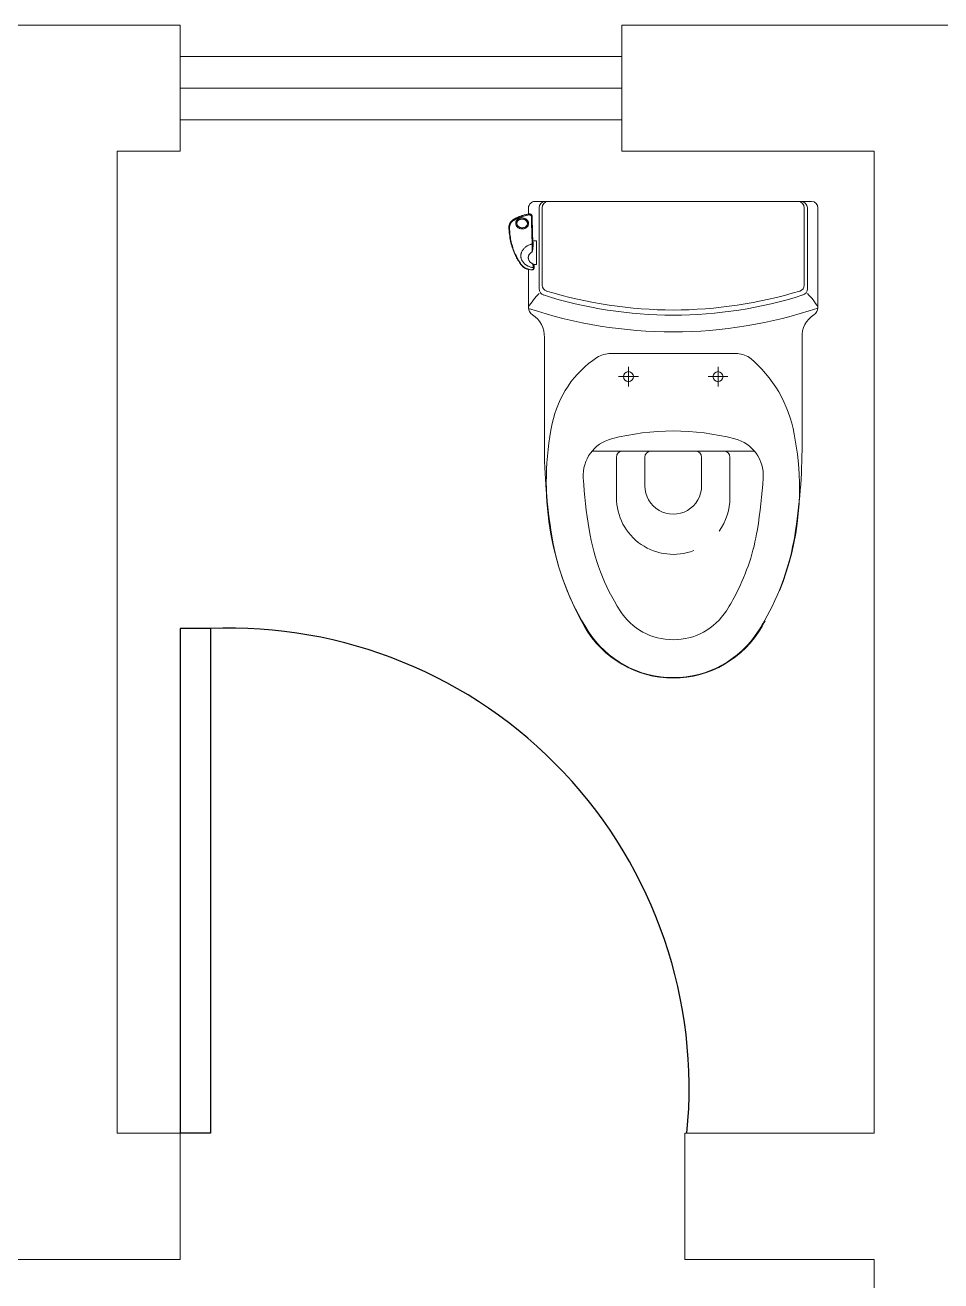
# Model space of a CAD drawing. Header units: inches. Extents: x 4 to 844, y 19 to 530.
# Drawn here: x 467.41 to 472.02, y 110.74 to 117.07 of the extents above; entities that cross this region are included whole.
import ezdxf

# ---------------------------------------------------------------- set-up
doc = ezdxf.new("R2010")
doc.units = ezdxf.units.IN
doc.header["$MEASUREMENT"] = 0
doc.linetypes.add('HIDDEN', pattern=[0.375, 0.25, -0.125])
for name, color, linetype in [('1', 1, 'Continuous'), ('BODY', 7, 'Continuous'), ('COVER', 7, 'Continuous'), ('DIM', 7, 'Continuous'), ('FUR', 6, 'Continuous'), ('HIDDEN', 8, 'HIDDEN')]:
    doc.layers.add(name, color=color, linetype=linetype)

# ---------------------------------------------------------------- blocks, each defined once
blk = doc.blocks.new('DESK4')
at = {"color": 0}
for p, q in [((0, 1), (-0.06, 1)), ((0, 0), (-0.06, 0))]:
    blk.add_line(p, q, dxfattribs=at)
blk.add_lwpolyline([(-0.06, 1), (-0.06, 0)], dxfattribs=at)
blk.add_lwpolyline([(0.944, 0, 0.455404), (0, 1), (0, 0)], format="xyb", dxfattribs=at)

msp = doc.modelspace()

# ---------------------------------------------------------------- linework, layer by layer
at = {"color": 18, "lineweight": 0, "true_color": 0x000000}
for p, q in [((465.9678, 117.06507), (468.19104, 117.06507)), ((468.19104, 116.42986), (468.19104, 117.06507)), ((470.41447, 116.42986), (470.41447, 117.06507)), ((470.41447, 117.06507), (472.63771, 117.06507)), ((468.19104, 116.90627), (470.41447, 116.90627)), ((468.19104, 116.74747), (470.41447, 116.74747)), ((468.19104, 116.58866), (470.41447, 116.58866)), ((467.87343, 116.42986), (467.87343, 111.48764)), ((467.87343, 116.42986), (468.19104, 116.42986)), ((470.41447, 116.42986), (471.68489, 116.42986)), ((471.68489, 116.42986), (471.68489, 111.48764)), ((467.87343, 111.48764), (468.34349, 111.48764)), ((467.87343, 111.48764), (468.19104, 111.48764)), ((468.19104, 111.48764), (468.19104, 110.85243)), ((470.73189, 111.48764), (471.68489, 111.48764)), ((470.73189, 111.48764), (470.73189, 110.85243)), ((466.28522, 110.85243), (468.19104, 110.85243)), ((470.73189, 110.85243), (471.68489, 110.85243)), ((471.68489, 110.85243), (471.68489, 106.90169))]:
    msp.add_line(p, q, dxfattribs=at)
at = {"layer": '1', "color": 18, "linetype": 'ByBlock', "lineweight": 0, "true_color": 0x000000}
for p, q in [((469.92787, 116.11048), (469.92113, 116.10877)), ((469.92619, 116.11017), (469.92297, 116.10935)), ((469.92943, 116.11094), (469.92619, 116.11017)), ((469.93467, 116.11198), (469.92787, 116.11048)), ((469.93266, 116.11166), (469.92943, 116.11094)), ((469.93589, 116.11233), (469.93266, 116.11166)), ((469.94152, 116.11327), (469.93467, 116.11198)), ((469.93915, 116.11295), (469.93589, 116.11233)), ((469.94244, 116.11352), (469.93915, 116.11295)), ((469.9484, 116.11434), (469.94152, 116.11327)), ((469.94574, 116.11405), (469.94244, 116.11352)), ((469.94847, 116.11445), (469.94574, 116.11405)), ((469.94992, 116.11445), (469.9484, 116.11434)), ((469.94874, 116.11448), (469.94847, 116.11445)), ((469.94955, 116.11455), (469.94874, 116.11448)), ((469.95036, 116.11457), (469.94955, 116.11455)), ((469.95145, 116.11439), (469.94992, 116.11445)), ((469.95117, 116.11453), (469.95036, 116.11457)), ((469.95198, 116.11445), (469.95117, 116.11453)), ((469.95296, 116.11416), (469.95145, 116.11439)), ((469.95278, 116.11432), (469.95198, 116.11445)), ((469.95357, 116.11413), (469.95278, 116.11432)), ((469.95433, 116.11378), (469.95296, 116.11416)), ((469.95436, 116.11389), (469.95357, 116.11413)), ((469.95566, 116.11325), (469.95433, 116.11378)), ((469.95513, 116.11361), (469.95436, 116.11389)), ((469.95587, 116.11327), (469.95513, 116.11361)), ((469.95692, 116.11258), (469.95566, 116.11325)), ((469.9566, 116.11289), (469.95587, 116.11327)), ((469.95729, 116.11247), (469.9566, 116.11289)), ((469.9581, 116.11178), (469.95692, 116.11258)), ((469.95796, 116.11201), (469.95729, 116.11247)), ((469.95859, 116.11151), (469.95796, 116.11201)), ((469.95918, 116.11085), (469.9581, 116.11178)), ((469.95918, 116.11097), (469.95859, 116.11151)), ((469.95975, 116.11039), (469.95918, 116.11097)), ((469.96015, 116.10982), (469.95918, 116.11085)), ((469.96028, 116.10977), (469.95975, 116.11039)), ((469.84594, 116.04976), (469.84591, 116.049)), ((469.84595, 116.04582), (469.84592, 116.04698)), ((469.84593, 116.04698), (469.84595, 116.04835)), ((469.84595, 116.04582), (469.84593, 116.04698)), ((469.84597, 116.05044), (469.84594, 116.04976)), ((469.84595, 116.04835), (469.8461, 116.05087)), ((469.84613, 116.05255), (469.84597, 116.05044)), ((469.8461, 116.05087), (469.84639, 116.05339)), ((469.84651, 116.05531), (469.84613, 116.05255)), ((469.84639, 116.05339), (469.84685, 116.05595)), ((469.84704, 116.05796), (469.84651, 116.05531)), ((469.84685, 116.05595), (469.84746, 116.05849)), ((469.84774, 116.06058), (469.84704, 116.05796)), ((469.84746, 116.05849), (469.84822, 116.06099)), ((469.84859, 116.06315), (469.84774, 116.06058)), ((469.84822, 116.06099), (469.8491, 116.06338)), ((469.84957, 116.06557), (469.84859, 116.06315)), ((469.84893, 116.04754), (469.84891, 116.04489)), ((469.84911, 116.05019), (469.84893, 116.04754)), ((469.8491, 116.06338), (469.85012, 116.06572)), ((469.84946, 116.05281), (469.84911, 116.05019)), ((469.84996, 116.05533), (469.84946, 116.05281)), ((469.85069, 116.06794), (469.84957, 116.06557)), ((469.85062, 116.05782), (469.84996, 116.05533)), ((469.85012, 116.06572), (469.85128, 116.068)), ((469.85144, 116.06026), (469.85062, 116.05782)), ((469.85195, 116.07024), (469.85069, 116.06794)), ((469.85128, 116.068), (469.8526, 116.07027)), ((469.85235, 116.06253), (469.85144, 116.06026)), ((469.8533, 116.07241), (469.85195, 116.07024)), ((469.8534, 116.06475), (469.85235, 116.06253)), ((469.8526, 116.07027), (469.85406, 116.07248)), ((469.85478, 116.07451), (469.8533, 116.07241)), ((469.85458, 116.0669), (469.8534, 116.06475)), ((469.85406, 116.07248), (469.85565, 116.07459)), ((469.85585, 116.06893), (469.85458, 116.0669)), ((469.85638, 116.07652), (469.85478, 116.07451)), ((469.85565, 116.07459), (469.85745, 116.07671)), ((469.85723, 116.07089), (469.85585, 116.06893)), ((469.85815, 116.07849), (469.85638, 116.07652)), ((469.85873, 116.07277), (469.85723, 116.07089)), ((469.85745, 116.07671), (469.85938, 116.07873)), ((469.86003, 116.08037), (469.85815, 116.07849)), ((469.86038, 116.07463), (469.85873, 116.07277)), ((469.85938, 116.07873), (469.86144, 116.08062)), ((469.86202, 116.08214), (469.86003, 116.08037)), ((469.86214, 116.07638), (469.86038, 116.07463)), ((469.86144, 116.08062), (469.86368, 116.08245)), ((469.86406, 116.08375), (469.86202, 116.08214)), ((469.864, 116.07804), (469.86214, 116.07638)), ((469.86368, 116.08245), (469.86604, 116.08415)), ((469.86591, 116.07955), (469.864, 116.07804)), ((469.86619, 116.08525), (469.86406, 116.08375)), ((469.8679, 116.08095), (469.86591, 116.07955)), ((469.86604, 116.08415), (469.86851, 116.08569)), ((469.8684, 116.08663), (469.86619, 116.08525)), ((469.86997, 116.08224), (469.8679, 116.08095)), ((469.87101, 116.08821), (469.86847, 116.08674)), ((469.87353, 116.08955), (469.8685, 116.08669)), ((469.875, 116.0851), (469.86997, 116.08224)), ((469.87389, 116.08981), (469.87101, 116.08821)), ((469.87875, 116.09232), (469.87353, 116.08955)), ((469.87678, 116.09137), (469.87389, 116.08981)), ((469.88012, 116.08783), (469.875, 116.0851)), ((469.8797, 116.09288), (469.87678, 116.09137)), ((469.88406, 116.09496), (469.87875, 116.09232)), ((469.88266, 116.09436), (469.8797, 116.09288)), ((469.88532, 116.09042), (469.88012, 116.08783)), ((469.88033, 116.06678), (469.88037, 116.06877)), ((469.88046, 116.06479), (469.88033, 116.06678)), ((469.88037, 116.06877), (469.88057, 116.07075)), ((469.88074, 116.06281), (469.88046, 116.06479)), ((469.88057, 116.07075), (469.88093, 116.07271)), ((469.88119, 116.06087), (469.88074, 116.06281)), ((469.88093, 116.07271), (469.88145, 116.07462)), ((469.8818, 116.05897), (469.88119, 116.06087)), ((469.88145, 116.07462), (469.88212, 116.07649)), ((469.88255, 116.05713), (469.8818, 116.05897)), ((469.88212, 116.07649), (469.88294, 116.0783)), ((469.88343, 116.05535), (469.88255, 116.05713)), ((469.88564, 116.09579), (469.88266, 116.09436)), ((469.88294, 116.0783), (469.88388, 116.08003)), ((469.88445, 116.05364), (469.88343, 116.05535)), ((469.88388, 116.08003), (469.88495, 116.08169)), ((469.88944, 116.09746), (469.88406, 116.09496)), ((469.88559, 116.05201), (469.88445, 116.05364)), ((469.88495, 116.08169), (469.88614, 116.08326)), ((469.89059, 116.09287), (469.88532, 116.09042)), ((469.8871, 116.05017), (469.88559, 116.05201)), ((469.88864, 116.09718), (469.88564, 116.09579)), ((469.88575, 116.06847), (469.88572, 116.06692)), ((469.88572, 116.06692), (469.88582, 116.06536)), ((469.88592, 116.07002), (469.88575, 116.06847)), ((469.88582, 116.06536), (469.88606, 116.06382)), ((469.88622, 116.07154), (469.88592, 116.07002)), ((469.88606, 116.06382), (469.88643, 116.06231)), ((469.88614, 116.08326), (469.88743, 116.08475)), ((469.88666, 116.07305), (469.88622, 116.07154)), ((469.88643, 116.06231), (469.88693, 116.06083)), ((469.88721, 116.07449), (469.88666, 116.07305)), ((469.88693, 116.06083), (469.88756, 116.05937)), ((469.88876, 116.04846), (469.8871, 116.05017)), ((469.88789, 116.0759), (469.88721, 116.07449)), ((469.88743, 116.08475), (469.8891, 116.0864)), ((469.88756, 116.05937), (469.88829, 116.05799)), ((469.88868, 116.07727), (469.88789, 116.0759)), ((469.88829, 116.05799), (469.88913, 116.05665)), ((469.89166, 116.09852), (469.88864, 116.09718)), ((469.88957, 116.07856), (469.88868, 116.07727)), ((469.89054, 116.04689), (469.88876, 116.04846)), ((469.8891, 116.0864), (469.8909, 116.08791)), ((469.88913, 116.05665), (469.89009, 116.05537)), ((469.89489, 116.0998), (469.88944, 116.09746)), ((469.89055, 116.07978), (469.88957, 116.07856)), ((469.89009, 116.05537), (469.89166, 116.05361)), ((469.89243, 116.04546), (469.89054, 116.04689)), ((469.89164, 116.08095), (469.89055, 116.07978)), ((469.89593, 116.09518), (469.89059, 116.09287)), ((469.8909, 116.08791), (469.8928, 116.08928)), ((469.89302, 116.08223), (469.89164, 116.08095)), ((469.89471, 116.09981), (469.89166, 116.09852)), ((469.89166, 116.05361), (469.89345, 116.05197)), ((469.8928, 116.08928), (469.8948, 116.0905)), ((469.89452, 116.08342), (469.89302, 116.08223)), ((469.89345, 116.05197), (469.89536, 116.05053)), ((469.89611, 116.08449), (469.89452, 116.08342)), ((469.89778, 116.10106), (469.89471, 116.09981)), ((469.8948, 116.0905), (469.89687, 116.09158)), ((469.90132, 116.10235), (469.89489, 116.0998)), ((469.89536, 116.05053), (469.89744, 116.04925)), ((469.90224, 116.09768), (469.89593, 116.09518)), ((469.89777, 116.08544), (469.89611, 116.08449)), ((469.89687, 116.09158), (469.89956, 116.0927)), ((469.89744, 116.04925), (469.89959, 116.04816)), ((469.89952, 116.08629), (469.89777, 116.08544)), ((469.90086, 116.10226), (469.89778, 116.10106)), ((469.90175, 116.08716), (469.89952, 116.08629)), ((469.89956, 116.0927), (469.90234, 116.0936)), ((469.89959, 116.04816), (469.90185, 116.04723)), ((469.90398, 116.10342), (469.90086, 116.10226)), ((469.90785, 116.1047), (469.90132, 116.10235)), ((469.90407, 116.08787), (469.90175, 116.08716)), ((469.90185, 116.04723), (469.90416, 116.04649)), ((469.90864, 116.09999), (469.90224, 116.09768)), ((469.90234, 116.0936), (469.90518, 116.09426)), ((469.90711, 116.10453), (469.90398, 116.10342)), ((469.90643, 116.08838), (469.90407, 116.08787)), ((469.90518, 116.09426), (469.90806, 116.09468)), ((469.90884, 116.08871), (469.90643, 116.08838)), ((469.91025, 116.10559), (469.90711, 116.10453)), ((469.91446, 116.10684), (469.90785, 116.1047)), ((469.90806, 116.09468), (469.91097, 116.09488)), ((469.91512, 116.1021), (469.90864, 116.09999)), ((469.91127, 116.08886), (469.90884, 116.08871)), ((469.91341, 116.10661), (469.91025, 116.10559)), ((469.91097, 116.09488), (469.91389, 116.09483)), ((469.9137, 116.08882), (469.91127, 116.08886)), ((469.91658, 116.10757), (469.91341, 116.10661)), ((469.91613, 116.08861), (469.9137, 116.08882)), ((469.91389, 116.09483), (469.9168, 116.09456)), ((469.92113, 116.10877), (469.91446, 116.10684)), ((469.92166, 116.10399), (469.91512, 116.1021)), ((469.91853, 116.08821), (469.91613, 116.08861)), ((469.91977, 116.10849), (469.91658, 116.10757)), ((469.9168, 116.09456), (469.91968, 116.09405)), ((469.92091, 116.08762), (469.91853, 116.08821)), ((469.91968, 116.09405), (469.92252, 116.0933)), ((469.92297, 116.10935), (469.91977, 116.10849)), ((469.92321, 116.08686), (469.92091, 116.08762)), ((469.921, 116.04625), (469.92332, 116.04693)), ((469.92826, 116.10568), (469.92166, 116.10399)), ((469.92252, 116.0933), (469.9253, 116.09232)), ((469.92547, 116.0859), (469.92321, 116.08686)), ((469.92332, 116.04693), (469.92554, 116.04778)), ((469.9253, 116.09232), (469.928, 116.09111)), ((469.92761, 116.08478), (469.92547, 116.0859)), ((469.92554, 116.04778), (469.92728, 116.0486)), ((469.92728, 116.0486), (469.92893, 116.04953)), ((469.92968, 116.08346), (469.92761, 116.08478)), ((469.928, 116.09111), (469.93059, 116.08967)), ((469.93493, 116.10716), (469.92826, 116.10568)), ((469.92893, 116.04953), (469.93052, 116.05057)), ((469.93158, 116.08199), (469.92968, 116.08346)), ((469.93052, 116.05057), (469.93201, 116.05173)), ((469.93059, 116.08967), (469.93257, 116.08834)), ((469.93336, 116.08032), (469.93158, 116.08199)), ((469.93201, 116.05173), (469.93338, 116.05298)), ((469.93257, 116.08834), (469.93445, 116.08688)), ((469.93493, 116.07852), (469.93336, 116.08032)), ((469.93338, 116.05298), (469.93447, 116.05413)), ((469.93588, 116.04735), (469.9341, 116.04587)), ((469.93445, 116.08688), (469.93622, 116.08527)), ((469.93447, 116.05413), (469.93545, 116.05533)), ((469.94164, 116.10843), (469.93493, 116.10716)), ((469.93588, 116.07721), (469.93493, 116.07852)), ((469.93545, 116.05533), (469.93633, 116.05659)), ((469.93672, 116.07585), (469.93588, 116.07721)), ((469.93755, 116.04896), (469.93588, 116.04735)), ((469.93622, 116.08527), (469.93787, 116.08353)), ((469.93633, 116.05659), (469.93712, 116.05794)), ((469.93745, 116.07446), (469.93672, 116.07585)), ((469.93712, 116.05794), (469.93779, 116.05933)), ((469.93807, 116.07298), (469.93745, 116.07446)), ((469.93883, 116.05042), (469.93755, 116.04896)), ((469.93779, 116.05933), (469.93834, 116.06076)), ((469.93787, 116.08353), (469.93937, 116.08165)), ((469.93857, 116.07149), (469.93807, 116.07298)), ((469.93834, 116.06076), (469.93878, 116.06226)), ((469.93894, 116.06997), (469.93857, 116.07149)), ((469.93878, 116.06226), (469.93908, 116.06377)), ((469.94001, 116.05196), (469.93883, 116.05042)), ((469.93918, 116.06842), (469.93894, 116.06997)), ((469.93908, 116.06377), (469.93925, 116.06531)), ((469.93928, 116.06687), (469.93918, 116.06842)), ((469.93925, 116.06531), (469.93928, 116.06687)), ((469.93937, 116.08165), (469.9405, 116.08)), ((469.94107, 116.05359), (469.94001, 116.05196)), ((469.9405, 116.08), (469.94152, 116.07826)), ((469.94201, 116.0553), (469.94107, 116.05359)), ((469.94152, 116.07826), (469.9424, 116.07646)), ((469.94839, 116.10948), (469.94164, 116.10843)), ((469.94282, 116.05708), (469.94201, 116.0553)), ((469.9424, 116.07646), (469.94315, 116.07459)), ((469.94349, 116.05893), (469.94282, 116.05708)), ((469.94315, 116.07459), (469.94374, 116.07267)), ((469.944, 116.06083), (469.94349, 116.05893)), ((469.94374, 116.07267), (469.94419, 116.07072)), ((469.94436, 116.06278), (469.944, 116.06083)), ((469.94419, 116.07072), (469.94448, 116.06874)), ((469.94457, 116.06475), (469.94436, 116.06278)), ((469.94448, 116.06874), (469.9446, 116.06674)), ((469.9446, 116.06674), (469.94457, 116.06475)), ((469.94951, 116.10957), (469.94839, 116.10948)), ((469.95064, 116.10953), (469.94951, 116.10957)), ((469.95176, 116.10936), (469.95064, 116.10953)), ((469.95279, 116.10908), (469.95176, 116.10936)), ((469.95379, 116.10868), (469.95279, 116.10908)), ((469.95474, 116.10818), (469.95379, 116.10868)), ((469.95563, 116.10757), (469.95474, 116.10818)), ((469.95645, 116.10687), (469.95563, 116.10757)), ((469.95718, 116.10609), (469.95645, 116.10687)), ((469.95782, 116.10523), (469.95718, 116.10609)), ((469.95836, 116.10431), (469.95782, 116.10523)), ((469.95878, 116.10333), (469.95836, 116.10431)), ((469.9591, 116.10232), (469.95878, 116.10333)), ((469.9593, 116.10128), (469.9591, 116.10232)), ((469.95938, 116.10023), (469.9593, 116.10128)), ((469.95948, 116.09408), (469.95938, 116.10023)), ((469.95959, 116.08794), (469.95948, 116.09408)), ((469.95977, 116.07803), (469.95959, 116.08794)), ((469.95997, 116.06816), (469.95977, 116.07803)), ((469.96018, 116.05835), (469.95997, 116.06816)), ((469.96099, 116.10869), (469.96015, 116.10982)), ((469.96039, 116.04858), (469.96018, 116.05835)), ((469.96077, 116.10912), (469.96028, 116.10977)), ((469.96063, 116.03888), (469.96039, 116.04858)), ((469.96101, 116.10877), (469.96077, 116.10912)), ((469.9617, 116.10747), (469.96099, 116.10869)), ((469.96227, 116.10619), (469.9617, 116.10747)), ((469.96269, 116.10486), (469.96227, 116.10619)), ((469.96295, 116.10349), (469.96269, 116.10486)), ((469.96305, 116.10216), (469.96295, 116.10349)), ((469.96322, 116.09268), (469.96306, 116.10211)), ((469.96339, 116.0833), (469.96322, 116.09268)), ((469.96358, 116.07396), (469.96339, 116.0833)), ((469.96377, 116.06466), (469.96358, 116.07396)), ((469.96397, 116.05557), (469.96377, 116.06466)), ((469.96418, 116.04652), (469.96397, 116.05557)), ((469.84622, 116.03868), (469.84595, 116.04582)), ((469.84662, 116.03158), (469.84622, 116.03868)), ((469.84715, 116.02451), (469.84662, 116.03158)), ((469.84781, 116.01749), (469.84715, 116.02451)), ((469.8486, 116.01051), (469.84781, 116.01749)), ((469.84972, 116.0022), (469.8486, 116.01051)), ((469.84891, 116.04489), (469.84923, 116.0368)), ((469.84923, 116.0368), (469.84972, 116.02875)), ((469.84972, 116.02875), (469.85037, 116.02075)), ((469.85102, 115.99396), (469.84972, 116.0022)), ((469.85037, 116.02075), (469.85118, 116.0128)), ((469.8525, 115.98579), (469.85102, 115.99396)), ((469.85118, 116.0128), (469.85216, 116.00492)), ((469.85216, 116.00492), (469.85332, 115.99699)), ((469.85416, 115.97771), (469.8525, 115.98579)), ((469.85332, 115.99699), (469.85465, 115.98913)), ((469.85465, 115.98913), (469.85615, 115.98135)), ((469.89442, 116.04417), (469.89243, 116.04546)), ((469.89702, 116.04277), (469.89442, 116.04417)), ((469.89972, 116.04159), (469.89702, 116.04277)), ((469.9025, 116.04064), (469.89972, 116.04159)), ((469.90535, 116.03992), (469.9025, 116.04064)), ((469.90416, 116.04649), (469.90654, 116.04592)), ((469.90824, 116.03943), (469.90535, 116.03992)), ((469.90654, 116.04592), (469.90895, 116.04554)), ((469.91115, 116.03916), (469.90824, 116.03943)), ((469.90895, 116.04554), (469.91138, 116.04533)), ((469.91407, 116.03912), (469.91115, 116.03916)), ((469.91138, 116.04533), (469.91381, 116.04529)), ((469.91381, 116.04529), (469.91623, 116.04544)), ((469.91698, 116.0393), (469.91407, 116.03912)), ((469.91623, 116.04544), (469.91864, 116.04576)), ((469.91986, 116.03971), (469.91698, 116.0393)), ((469.91864, 116.04576), (469.921, 116.04625)), ((469.92269, 116.04035), (469.91986, 116.03971)), ((469.92546, 116.04122), (469.92269, 116.04035)), ((469.92814, 116.04231), (469.92546, 116.04122)), ((469.93021, 116.04335), (469.92814, 116.04231)), ((469.9322, 116.04454), (469.93021, 116.04335)), ((469.9341, 116.04587), (469.9322, 116.04454)), ((469.96087, 116.02931), (469.96063, 116.03888)), ((469.96112, 116.0198), (469.96087, 116.02931)), ((469.96139, 116.01036), (469.96112, 116.0198)), ((469.96166, 116.00099), (469.96139, 116.01036)), ((469.96195, 115.99169), (469.96166, 116.00099)), ((469.9622, 115.98401), (469.96195, 115.99169)), ((469.96246, 115.97638), (469.9622, 115.98401)), ((469.96441, 116.03753), (469.96418, 116.04652)), ((469.96464, 116.02859), (469.96441, 116.03753)), ((469.96488, 116.01971), (469.96464, 116.02859)), ((469.96514, 116.01088), (469.96488, 116.01971)), ((469.9654, 116.00212), (469.96514, 116.01088)), ((469.96567, 115.99353), (469.9654, 116.00212)), ((469.96567, 115.99342), (469.96567, 115.99353)), ((469.96576, 115.99095), (469.96567, 115.99342)), ((469.96568, 115.99348), (469.96568, 115.99353)), ((469.96586, 115.98856), (469.96576, 115.99095)), ((469.96597, 115.98618), (469.96586, 115.98856)), ((469.96609, 115.9839), (469.96597, 115.98618)), ((469.96623, 115.98174), (469.96609, 115.9839)), ((469.85601, 115.96972), (469.85416, 115.97771)), ((469.85803, 115.96182), (469.85601, 115.96972)), ((469.85615, 115.98135), (469.85781, 115.97364)), ((469.85781, 115.97364), (469.85964, 115.96602)), ((469.86023, 115.95402), (469.85803, 115.96182)), ((469.85964, 115.96602), (469.86152, 115.95886)), ((469.86261, 115.94632), (469.86023, 115.95402)), ((469.86152, 115.95886), (469.86356, 115.95177)), ((469.86494, 115.93935), (469.86261, 115.94632)), ((469.86356, 115.95177), (469.86574, 115.94477)), ((469.86742, 115.93248), (469.86494, 115.93935)), ((469.86574, 115.94477), (469.86807, 115.93786)), ((469.87004, 115.92569), (469.86742, 115.93248)), ((469.86807, 115.93786), (469.87053, 115.93104)), ((469.87281, 115.919), (469.87004, 115.92569)), ((469.87053, 115.93104), (469.87315, 115.92431)), ((469.87315, 115.92431), (469.8759, 115.91768)), ((469.9086, 115.91901), (469.90977, 115.92222)), ((469.90977, 115.92222), (469.91115, 115.92539)), ((469.91115, 115.92539), (469.91273, 115.92849)), ((469.91273, 115.92849), (469.91409, 115.93083)), ((469.91409, 115.93083), (469.91556, 115.93313)), ((469.91556, 115.93313), (469.91716, 115.93538)), ((469.91716, 115.93538), (469.91886, 115.93757)), ((469.91886, 115.93757), (469.92126, 115.94036)), ((469.92126, 115.94036), (469.92384, 115.94303)), ((469.92384, 115.94303), (469.92658, 115.94559)), ((469.92658, 115.94559), (469.92881, 115.94747)), ((469.92881, 115.94747), (469.93113, 115.94927)), ((469.93113, 115.94927), (469.93354, 115.95098)), ((469.93354, 115.95098), (469.93603, 115.95261)), ((469.93603, 115.95261), (469.93859, 115.95414)), ((469.93859, 115.95414), (469.94122, 115.95558)), ((469.94122, 115.95558), (469.94392, 115.95692)), ((469.94392, 115.95692), (469.94669, 115.95816)), ((469.94669, 115.95816), (469.94959, 115.95934)), ((469.94959, 115.95934), (469.95255, 115.9604)), ((469.95255, 115.9604), (469.95556, 115.96136)), ((469.95556, 115.96136), (469.95862, 115.9622)), ((469.95721, 115.92068), (469.9556, 115.91939)), ((469.9589, 115.92189), (469.95721, 115.92068)), ((469.95862, 115.9622), (469.96077, 115.96272)), ((469.96067, 115.92301), (469.9589, 115.92189)), ((469.96252, 115.92404), (469.96067, 115.92301)), ((469.96077, 115.96272), (469.96293, 115.96318)), ((469.96272, 115.96882), (469.96246, 115.97638)), ((469.96252, 115.92404), (469.96265, 115.92721)), ((469.96337, 115.92692), (469.96252, 115.92405)), ((469.96252, 115.92405), (469.96252, 115.92404)), ((469.96265, 115.92721), (469.96276, 115.93038)), ((469.96293, 115.96318), (469.96272, 115.96882)), ((469.96276, 115.93038), (469.96286, 115.93357)), ((469.96286, 115.93357), (469.96293, 115.93675)), ((469.96297, 115.96136), (469.96293, 115.96318)), ((469.96293, 115.93675), (469.96299, 115.93992)), ((469.963, 115.95951), (469.96297, 115.96136)), ((469.96299, 115.93992), (469.96304, 115.94308)), ((469.96303, 115.95765), (469.963, 115.95951)), ((469.96305, 115.95576), (469.96303, 115.95765)), ((469.96304, 115.94308), (469.96307, 115.9463)), ((469.96307, 115.95265), (469.96305, 115.95576)), ((469.96308, 115.9495), (469.96307, 115.95265)), ((469.96307, 115.9463), (469.96308, 115.9495)), ((469.96426, 115.92977), (469.96337, 115.92692)), ((469.96484, 115.93164), (469.96426, 115.92977)), ((469.9654, 115.93352), (469.96484, 115.93164)), ((469.96591, 115.93539), (469.9654, 115.93352)), ((469.96624, 115.93677), (469.96591, 115.93539)), ((469.96637, 115.97972), (469.96623, 115.98174)), ((469.96652, 115.93815), (469.96624, 115.93677)), ((469.96629, 115.96466), (469.96639, 115.9619)), ((469.96653, 115.97784), (469.96637, 115.97972)), ((469.96639, 115.9619), (469.96648, 115.95907)), ((469.96648, 115.95907), (469.96655, 115.9562)), ((469.96672, 115.9395), (469.96652, 115.93815)), ((469.96668, 115.97616), (469.96653, 115.97784)), ((469.96655, 115.9562), (469.96662, 115.95328)), ((469.96662, 115.95328), (469.96668, 115.95022)), ((469.96685, 115.97462), (469.96668, 115.97616)), ((469.96668, 115.95022), (469.96674, 115.94712)), ((469.96681, 115.94084), (469.96672, 115.9395)), ((469.96674, 115.94712), (469.96678, 115.94399)), ((469.96678, 115.94399), (469.96681, 115.94084)), ((469.96702, 115.97324), (469.96685, 115.97462)), ((469.9672, 115.97203), (469.96702, 115.97324)), ((469.96739, 115.97099), (469.9672, 115.97203)), ((469.96732, 115.97171), (469.96755, 115.9714)), ((469.96738, 115.97138), (469.96734, 115.97156)), ((469.96745, 115.97107), (469.96738, 115.97138)), ((469.96757, 115.97013), (469.96739, 115.97099)), ((469.96751, 115.97082), (469.96745, 115.97107)), ((469.96756, 115.97063), (469.96751, 115.97082)), ((469.96755, 115.9714), (469.96793, 115.97072)), ((469.9676, 115.9705), (469.96756, 115.97063)), ((469.96777, 115.96946), (469.96757, 115.97013)), ((469.96763, 115.97041), (469.9676, 115.9705)), ((469.96765, 115.97037), (469.96763, 115.97041)), ((469.96765, 115.97037), (469.96765, 115.97037)), ((469.96796, 115.96897), (469.96777, 115.96946)), ((469.96793, 115.97072), (469.96813, 115.97024)), ((469.96816, 115.96867), (469.96796, 115.96897)), ((469.96813, 115.97024), (469.96828, 115.96973)), ((469.96836, 115.96856), (469.96816, 115.96867)), ((469.96828, 115.96973), (469.96837, 115.96917)), ((469.96837, 115.96917), (469.96836, 115.96856)), ((469.98449, 115.86106), (469.98449, 115.97853)), ((469.87572, 115.91241), (469.87281, 115.919)), ((469.87863, 115.9062), (469.87572, 115.91241)), ((469.8759, 115.91768), (469.87879, 115.91114)), ((469.88168, 115.90008), (469.87863, 115.9062)), ((469.87879, 115.91114), (469.88183, 115.9047)), ((469.88486, 115.89406), (469.88168, 115.90008)), ((469.88183, 115.9047), (469.885, 115.89837)), ((469.88816, 115.88813), (469.88486, 115.89406)), ((469.885, 115.89837), (469.88849, 115.89183)), ((469.89159, 115.88231), (469.88816, 115.88813)), ((469.88849, 115.89183), (469.89213, 115.8854)), ((469.89515, 115.87658), (469.89159, 115.88231)), ((469.89213, 115.8854), (469.89592, 115.87908)), ((469.89884, 115.87096), (469.89515, 115.87658)), ((469.89592, 115.87908), (469.89987, 115.87289)), ((469.90266, 115.86543), (469.89884, 115.87096)), ((469.89987, 115.87289), (469.90397, 115.86682)), ((469.90661, 115.86001), (469.90266, 115.86543)), ((469.90397, 115.86682), (469.90841, 115.86063)), ((469.90606, 115.90216), (469.9061, 115.90549)), ((469.90624, 115.89885), (469.90606, 115.90216)), ((469.9061, 115.90549), (469.90637, 115.90882)), ((469.90655, 115.89625), (469.90624, 115.89885)), ((469.90637, 115.90882), (469.90673, 115.91139)), ((469.90699, 115.89367), (469.90655, 115.89625)), ((469.91069, 115.8547), (469.90661, 115.86001)), ((469.90673, 115.91139), (469.90722, 115.91394)), ((469.90757, 115.89112), (469.90699, 115.89367)), ((469.90722, 115.91394), (469.90785, 115.91649)), ((469.90829, 115.88859), (469.90757, 115.89112)), ((469.90785, 115.91649), (469.9086, 115.91901)), ((469.90912, 115.88618), (469.90829, 115.88859)), ((469.90841, 115.86063), (469.91302, 115.85457)), ((469.91007, 115.88379), (469.90912, 115.88618)), ((469.91115, 115.88144), (469.91007, 115.88379)), ((469.91235, 115.87914), (469.91115, 115.88144)), ((469.91374, 115.87677), (469.91235, 115.87914)), ((469.91526, 115.87445), (469.91374, 115.87677)), ((469.91691, 115.87219), (469.91526, 115.87445)), ((469.91868, 115.86999), (469.91691, 115.87219)), ((469.92051, 115.86793), (469.91868, 115.86999)), ((469.92246, 115.86592), (469.92051, 115.86793)), ((469.9245, 115.86399), (469.92246, 115.86592)), ((469.92665, 115.86212), (469.9245, 115.86399)), ((469.92897, 115.86027), (469.92665, 115.86212)), ((469.93139, 115.8585), (469.92897, 115.86027)), ((469.93391, 115.85681), (469.93139, 115.8585)), ((469.94365, 115.89685), (469.94355, 115.89444)), ((469.94355, 115.89444), (469.94364, 115.89204)), ((469.94364, 115.89204), (469.94392, 115.88966)), ((469.94395, 115.89925), (469.94365, 115.89685)), ((469.94392, 115.88966), (469.94438, 115.88732)), ((469.9444, 115.90149), (469.94395, 115.89925)), ((469.94438, 115.88732), (469.94506, 115.88496)), ((469.94503, 115.90373), (469.9444, 115.90149)), ((469.94582, 115.90593), (469.94503, 115.90373)), ((469.94506, 115.88496), (469.94594, 115.88264)), ((469.94678, 115.90809), (469.94582, 115.90593)), ((469.94594, 115.88264), (469.94702, 115.88039)), ((469.94789, 115.91019), (469.94678, 115.90809)), ((469.94702, 115.88039), (469.94828, 115.87821)), ((469.94914, 115.91219), (469.94789, 115.91019)), ((469.94828, 115.87821), (469.94973, 115.87612)), ((469.95054, 115.91412), (469.94914, 115.91219)), ((469.94973, 115.87612), (469.95132, 115.87416)), ((469.95209, 115.91597), (469.95054, 115.91412)), ((469.95132, 115.87416), (469.95309, 115.8723)), ((469.95378, 115.91773), (469.95209, 115.91597)), ((469.95309, 115.8723), (469.95503, 115.87054)), ((469.9556, 115.91939), (469.95378, 115.91773)), ((469.95503, 115.87054), (469.95712, 115.8689)), ((469.95712, 115.8689), (469.95934, 115.86739)), ((469.95934, 115.86739), (469.9613, 115.86624)), ((469.9613, 115.86624), (469.96335, 115.86518)), ((469.96335, 115.86518), (469.96547, 115.86422)), ((469.96577, 115.86341), (469.96547, 115.86422)), ((469.96547, 115.86422), (469.96548, 115.86422)), ((469.96548, 115.86422), (469.9665, 115.86329)), ((469.96605, 115.86251), (469.96577, 115.86341)), ((469.96633, 115.86154), (469.96605, 115.86251)), ((469.96659, 115.86047), (469.96633, 115.86154)), ((469.9665, 115.86329), (469.96755, 115.86251)), ((469.96694, 115.85885), (469.96659, 115.86047)), ((469.96728, 115.85706), (469.96694, 115.85885)), ((469.96755, 115.86251), (469.96826, 115.86207)), ((469.96826, 115.86207), (469.96894, 115.8617)), ((469.96894, 115.8617), (469.96956, 115.86141)), ((469.96956, 115.86141), (469.96996, 115.86125)), ((469.96996, 115.86125), (469.97031, 115.86114)), ((469.97031, 115.86114), (469.97037, 115.86113)), ((469.97075, 115.86109), (469.97094, 115.85963)), ((469.97094, 115.85963), (469.97113, 115.85805)), ((469.97113, 115.85805), (469.97131, 115.85636)), ((469.9729, 115.85881), (469.9729, 115.8606)), ((469.9729, 115.85641), (469.9729, 115.85881)), ((469.91125, 115.854), (469.91069, 115.8547)), ((469.91128, 115.85398), (469.912, 115.85313)), ((469.912, 115.85313), (469.91293, 115.8521)), ((469.91293, 115.8521), (469.91392, 115.85108)), ((469.91302, 115.85457), (469.91453, 115.85277)), ((469.91392, 115.85108), (469.91494, 115.8501)), ((469.91453, 115.85277), (469.91618, 115.85104)), ((469.91494, 115.8501), (469.91601, 115.84913)), ((469.91601, 115.84913), (469.91713, 115.84818)), ((469.91618, 115.85104), (469.91795, 115.84938)), ((469.91713, 115.84818), (469.91829, 115.84725)), ((469.91795, 115.84938), (469.91991, 115.84776)), ((469.91829, 115.84725), (469.9195, 115.84634)), ((469.9195, 115.84634), (469.92075, 115.84546)), ((469.91991, 115.84776), (469.92198, 115.84622)), ((469.92075, 115.84546), (469.92204, 115.8446)), ((469.92198, 115.84622), (469.92416, 115.84477)), ((469.92204, 115.8446), (469.92337, 115.84377)), ((469.92337, 115.84377), (469.92475, 115.84296)), ((469.92416, 115.84477), (469.92637, 115.84345)), ((469.92475, 115.84296), (469.92617, 115.84218)), ((469.92617, 115.84218), (469.92762, 115.84142)), ((469.92637, 115.84345), (469.92865, 115.84222)), ((469.92762, 115.84142), (469.92911, 115.8407)), ((469.92865, 115.84222), (469.93102, 115.84108)), ((469.92911, 115.8407), (469.93065, 115.84)), ((469.93065, 115.84), (469.93222, 115.83933)), ((469.93102, 115.84108), (469.93351, 115.83999)), ((469.93222, 115.83933), (469.93382, 115.83868)), ((469.93351, 115.83999), (469.93606, 115.839)), ((469.93382, 115.83868), (469.93546, 115.83807)), ((469.93651, 115.85521), (469.93391, 115.85681)), ((469.93546, 115.83807), (469.93712, 115.83749)), ((469.93606, 115.839), (469.93867, 115.8381)), ((469.93912, 115.85374), (469.93651, 115.85521)), ((469.93712, 115.83749), (469.93881, 115.83695)), ((469.93867, 115.8381), (469.94121, 115.83732)), ((469.93881, 115.83695), (469.94053, 115.83643)), ((469.94181, 115.85235), (469.93912, 115.85374)), ((469.94053, 115.83643), (469.94228, 115.83595)), ((469.94121, 115.83732), (469.94379, 115.83662)), ((469.94456, 115.85104), (469.94181, 115.85235)), ((469.94228, 115.83595), (469.94406, 115.8355)), ((469.94379, 115.83662), (469.94642, 115.83599)), ((469.94406, 115.8355), (469.94587, 115.83509)), ((469.94738, 115.84983), (469.94456, 115.85104)), ((469.94587, 115.83509), (469.9477, 115.8347)), ((469.94642, 115.83599), (469.94908, 115.83545)), ((469.95079, 115.84851), (469.94738, 115.84983)), ((469.9477, 115.8347), (469.94865, 115.83452)), ((469.94865, 115.83452), (469.95435, 115.83347)), ((469.94908, 115.83545), (469.95768, 115.83387)), ((469.95428, 115.84731), (469.95079, 115.84851)), ((469.95784, 115.84624), (469.95428, 115.84731)), ((469.95435, 115.83347), (469.95729, 115.83294)), ((469.95729, 115.83294), (469.95782, 115.83286)), ((469.95768, 115.83387), (469.95873, 115.83372)), ((469.95782, 115.83286), (469.95864, 115.83276)), ((469.96146, 115.8453), (469.95784, 115.84624)), ((469.95864, 115.83276), (469.95946, 115.8327)), ((469.95873, 115.83372), (469.95979, 115.83367)), ((469.95946, 115.8327), (469.96028, 115.83269)), ((469.95979, 115.83367), (469.96084, 115.83369)), ((469.96028, 115.83269), (469.9611, 115.83272)), ((469.96084, 115.83369), (469.96188, 115.83381)), ((469.9611, 115.83272), (469.9619, 115.83279)), ((469.96512, 115.84449), (469.96146, 115.8453)), ((469.96188, 115.83381), (469.96289, 115.834)), ((469.9619, 115.83279), (469.96269, 115.8329)), ((469.96269, 115.8329), (469.96348, 115.83305)), ((469.96289, 115.834), (469.96385, 115.83428)), ((469.96348, 115.83305), (469.96426, 115.83324)), ((469.96385, 115.83428), (469.96476, 115.83464)), ((469.96426, 115.83324), (469.96503, 115.83347)), ((469.96476, 115.83464), (469.96561, 115.83507)), ((469.96503, 115.83347), (469.96578, 115.83375)), ((469.96882, 115.84381), (469.96512, 115.84449)), ((469.96561, 115.83507), (469.96638, 115.83557)), ((469.96578, 115.83375), (469.9665, 115.83406)), ((469.96638, 115.83557), (469.96707, 115.83613)), ((469.9665, 115.83406), (469.9672, 115.83442)), ((469.96707, 115.83613), (469.96767, 115.83675)), ((469.9672, 115.83442), (469.96785, 115.83481)), ((469.96759, 115.85508), (469.96728, 115.85706)), ((469.96788, 115.85298), (469.96759, 115.85508)), ((469.96767, 115.83675), (469.96817, 115.83742)), ((469.96785, 115.83481), (469.96846, 115.83523)), ((469.96816, 115.85071), (469.96788, 115.85298)), ((469.96842, 115.84828), (469.96816, 115.85071)), ((469.96817, 115.83742), (469.96856, 115.83814)), ((469.96863, 115.8461), (469.96842, 115.84828)), ((469.96846, 115.83523), (469.96904, 115.83568)), ((469.96856, 115.83814), (469.96884, 115.83889)), ((469.96882, 115.84381), (469.96863, 115.8461)), ((469.96902, 115.84066), (469.96882, 115.84381)), ((469.96884, 115.83889), (469.96899, 115.83967)), ((469.96899, 115.83967), (469.96902, 115.84066)), ((469.96904, 115.83568), (469.96958, 115.83617)), ((469.96958, 115.83617), (469.97008, 115.83669)), ((469.97008, 115.83669), (469.97054, 115.83725)), ((469.97054, 115.83725), (469.97095, 115.83782)), ((469.97095, 115.83782), (469.97131, 115.83842)), ((469.97131, 115.85636), (469.97149, 115.85455)), ((469.97131, 115.83842), (469.97162, 115.83903)), ((469.97149, 115.85455), (469.97166, 115.85257)), ((469.97162, 115.83903), (469.97188, 115.83966)), ((469.97166, 115.85257), (469.97183, 115.85048)), ((469.97183, 115.85048), (469.972, 115.84827)), ((469.97188, 115.83966), (469.97208, 115.84029)), ((469.972, 115.84827), (469.97215, 115.84596)), ((469.97208, 115.84029), (469.97223, 115.84093)), ((469.97215, 115.84596), (469.97235, 115.84282)), ((469.97223, 115.84093), (469.97232, 115.84158)), ((469.97232, 115.84158), (469.97234, 115.84173)), ((469.97235, 115.84282), (469.97234, 115.84175)), ((469.97234, 115.84175), (469.97234, 115.84173)), ((469.97235, 115.84282), (469.97262, 115.84577)), ((469.97241, 115.84249), (469.97291, 115.848)), ((469.97262, 115.84577), (469.97289, 115.84872)), ((469.97289, 115.84872), (469.97293, 115.84909)), ((469.97291, 115.85408), (469.9729, 115.85641)), ((469.97293, 115.85176), (469.97291, 115.85408)), ((469.97291, 115.848), (469.97294, 115.84836)), ((469.97296, 115.84951), (469.97293, 115.85176)), ((469.97293, 115.84909), (469.97296, 115.84946)), ((469.97294, 115.84836), (469.97295, 115.84853)), ((469.97295, 115.84853), (469.97296, 115.84871)), ((469.97296, 115.84946), (469.97296, 115.84951)), ((469.97296, 115.84871), (469.97296, 115.84946))]:
    msp.add_line(p, q, dxfattribs=at)
for centre, major_axis, start_param, end_param in [((469.98449, 115.9198), (-0.04267, 0.04267), 5.5248174, 5.7991051), ((470.56092, 115.92521), (-0.42024, -0.42024), -0.8296991, -0.8116945), ((470.36639, 115.93403), (-0.28255, 0.28255), 0.7180951, 0.7415855), ((470.18486, 115.94653), (-0.15389, -0.15389), -0.886821, -0.8514998), ((469.9829, 115.97853), (-0.00112, 0.00112), 3.9269908, 5.5248174), ((469.98449, 115.9198), (-0.04267, -0.04267), 0.5491207, 0.7583678), ((469.9829, 115.86106), (-0.00112, -0.00112), 0.7583679, 2.3561945)]:
    msp.add_ellipse(centre, major_axis=major_axis, ratio=1, start_param=start_param, end_param=end_param, dxfattribs=at)
at = {"layer": 'BODY', "color": 18, "linetype": 'ByBlock', "lineweight": 0, "true_color": 0x000000}
for p, q in [((469.97639, 116.17733), (471.36974, 116.17733)), ((469.94463, 116.1089), (469.94463, 116.14557)), ((469.99782, 115.73873), (469.99782, 116.14557)), ((470.01308, 116.14557), (470.01308, 115.75678)), ((471.33306, 116.14557), (471.33306, 115.75678)), ((471.34832, 115.73873), (471.34832, 116.14557)), ((471.4015, 115.6436), (471.4015, 116.14557)), ((469.94463, 115.6436), (469.94463, 115.83642)), ((470.02429, 115.49281), (470.02429, 114.95466)), ((471.32184, 115.49281), (471.32184, 114.95466))]:
    msp.add_line(p, q, dxfattribs=at)
for centre, major_axis, start_param, end_param in [((469.97639, 116.14557), (-0.02246, 0.02246), 5.4977871, 7.0685835), ((470.02958, 116.14557), (-0.02246, -0.02246), 3.9269908, 5.4977871), ((470.04484, 116.14557), (-0.02246, -0.02246), 3.9269908, 5.4977871), ((471.3013, 116.14557), (-0.02246, 0.02246), 3.9269908, 5.4977871), ((471.31656, 116.14557), (-0.02246, 0.02246), 3.9269908, 5.4977871), ((471.36974, 116.14557), (-0.02246, -0.02246), 2.3561945, 3.9269908), ((470.03103, 115.73793), (-0.02349, -0.02349), -0.8095548, 0.5188985), ((470.04484, 115.75678), (-0.02246, 0.02246), 0.7853982, 2.082708), ((471.3013, 115.75678), (-0.02246, -0.02246), 1.0588846, 2.3561945), ((471.3151, 115.73793), (-0.02349, 0.02349), 2.6226941, 3.9511474), ((470.67307, 117.76531), (-1.52722, -1.52722), 0.4780892, 0.7853982), ((470.68979, 117.9151), (-1.6153, -1.6153), 0.4947869, 0.7780766), ((470.65634, 117.9151), (-1.6153, 1.6153), 2.3635161, 2.6468057), ((470.67307, 117.76531), (-1.52722, 1.52722), 2.3561945, 2.6635035), ((469.9875, 115.6436), (-0.03032, -0.03032), -0.7853982, 0.2266548), ((470.6702, 117.80523), (-1.61521, -1.61521), 0.4622628, 1.1112531), ((469.89743, 115.49953), (-0.08983, -0.08983), 2.3032626, 3.3682475), ((471.44871, 115.49953), (-0.08983, 0.08983), 6.0565305, 7.1215154), ((471.35863, 115.6436), (-0.03032, 0.03032), 2.9149378, 3.9269908), ((472.88274, 114.95466), (-2.02123, -2.02123), -0.7853982, -0.6238959), ((468.46339, 114.95466), (-2.02123, -2.02123), 2.1946922, 2.3561945), ((471.31538, 114.6993), (-0.89832, -0.89832), -0.6238959, -0.2167881), ((470.03075, 114.6993), (-0.89832, 0.89832), 3.4058527, 3.7654885), ((470.03075, 114.6993), (-0.89832, 0.89832), 3.3583808, 3.4065296), ((470.67307, 114.28885), (-0.35933, -0.35933), -0.2167881, 0.7853982), ((470.67307, 114.28885), (-0.35933, 0.35933), 2.3561945, 3.3583808)]:
    msp.add_ellipse(centre, major_axis=major_axis, ratio=1, start_param=start_param, end_param=end_param, dxfattribs=at)
at = {"layer": 'COVER', "color": 18, "linetype": 'ByBlock', "lineweight": 0, "ltscale": 5, "true_color": 0x000000}
msp.add_line((470.98712, 115.4127), (470.35901, 115.4127), dxfattribs=at)
for centre, major_axis, start_param, end_param in [((470.5774, 114.95411), (-0.37056, -0.37056), 4.5094678, 5.2949488), ((470.35901, 115.28566), (-0.08983, -0.08983), 3.9269908, 4.5094678), ((470.98712, 115.28566), (-0.08983, 0.08983), 4.9153102, 5.4977871), ((470.64629, 114.89374), (-0.45645, -0.45645), 2.5305074, 3.2373682), ((471.50136, 114.76409), (-1.03756, -1.03756), -0.9882366, -0.2683971), ((469.92666, 114.7354), (-0.97727, -0.97727), 1.9716482, 2.5530373), ((470.67307, 114.29313), (-0.36382, -0.36382), -0.2683971, 0.7853982), ((470.67307, 114.29313), (-0.36382, 0.36382), 2.3561945, 3.4099898), ((469.92666, 114.7354), (-0.97727, -0.97727), 1.8279564, 1.849904)]:
    msp.add_ellipse(centre, major_axis=major_axis, ratio=1, start_param=start_param, end_param=end_param, dxfattribs=at)
at = {"layer": 'DIM', "color": 18, "linetype": 'ByBlock', "lineweight": 0, "true_color": 0x000000}
for centre, major_axis, start_param, end_param in [((470.25066, 115.46222), (-0.25238, -0.25238), -1.5689697, -1.3259655), ((471.09547, 115.46222), (-0.25238, 0.25238), 4.4675582, 4.7105623)]:
    msp.add_ellipse(centre, major_axis=major_axis, ratio=1, start_param=start_param, end_param=end_param, dxfattribs=at)
at = {"layer": 'HIDDEN', "color": 18, "linetype": 'ByBlock', "lineweight": 0, "ltscale": 5, "true_color": 0x000000}
for p, q in [((470.49765, 115.29566), (470.39748, 115.29566)), ((470.44757, 115.34575), (470.44757, 115.24558)), ((470.94865, 115.29566), (470.84848, 115.29566)), ((470.89857, 115.34575), (470.89857, 115.24558)), ((471.08159, 114.92111), (470.26455, 114.92111)), ((470.38722, 114.88935), (470.38722, 114.68709)), ((470.53014, 114.88935), (470.53014, 114.74642)), ((470.81599, 114.88935), (470.81599, 114.74642)), ((470.95891, 114.88935), (470.95891, 114.68709))]:
    msp.add_line(p, q, dxfattribs=at)
for centre, major_axis, start_param, end_param in [((470.44757, 115.29566), (-0.01797, 0.01797), 2.3561945, 8.6393798), ((470.89857, 115.29566), (-0.01797, 0.01797), 2.3561945, 8.6393798), ((470.67307, 113.78069), (-0.87798, -0.87798), 3.6743648, 4.1796169), ((470.41035, 114.79841), (-0.13475, 0.13475), 5.7504132, 7.1316969), ((470.93578, 114.79841), (-0.13475, -0.13475), 2.2930811, 3.6743648), ((470.41898, 114.88935), (-0.02246, -0.02246), 3.9269908, 5.4977871), ((470.5619, 114.88935), (-0.02246, -0.02246), 3.9269908, 5.4977871), ((470.78423, 114.88935), (-0.02246, 0.02246), 3.9269908, 5.4977871), ((470.92715, 114.88935), (-0.02246, 0.02246), 3.9269908, 5.4977871), ((472.88274, 114.95466), (-1.88648, 1.88648), 0.8485116, 0.9469005), ((468.46339, 114.95466), (-1.88648, -1.88648), 2.1946922, 2.2930811), ((470.67307, 114.74642), (-0.10106, -0.10106), -0.7853982, 2.3561945), ((470.67307, 114.68709), (-0.20212, 0.20212), 0.7853982, 2.7261706), ((470.67307, 114.68709), (-0.20212, 0.20212), 3.2945349, 3.9269908), ((471.31538, 114.6993), (-0.76358, -0.76358), -0.6238959, -0.2167881), ((470.03075, 114.6993), (-0.76358, 0.76358), 3.4537938, 3.7654885), ((470.03075, 114.6993), (-0.76358, 0.76358), 3.3583808, 3.4537938), ((470.67307, 114.28885), (-0.22458, -0.22458), -0.2167881, 0.7853982), ((470.67307, 114.28885), (-0.22458, 0.22458), 2.3561945, 3.3583808)]:
    msp.add_ellipse(centre, major_axis=major_axis, ratio=1, start_param=start_param, end_param=end_param, dxfattribs=at)

# ---------------------------------------------------------------- block references
at = {"layer": 'FUR', "color": 18, "lineweight": 0, "true_color": 0x000000, "xscale": 2.540845090532776, "yscale": 2.540845090532776, "zscale": 2.540845090532776}
msp.add_blockref('DESK4', (468.34349, 111.48764), dxfattribs=at)

doc.saveas('drawing.dxf')
